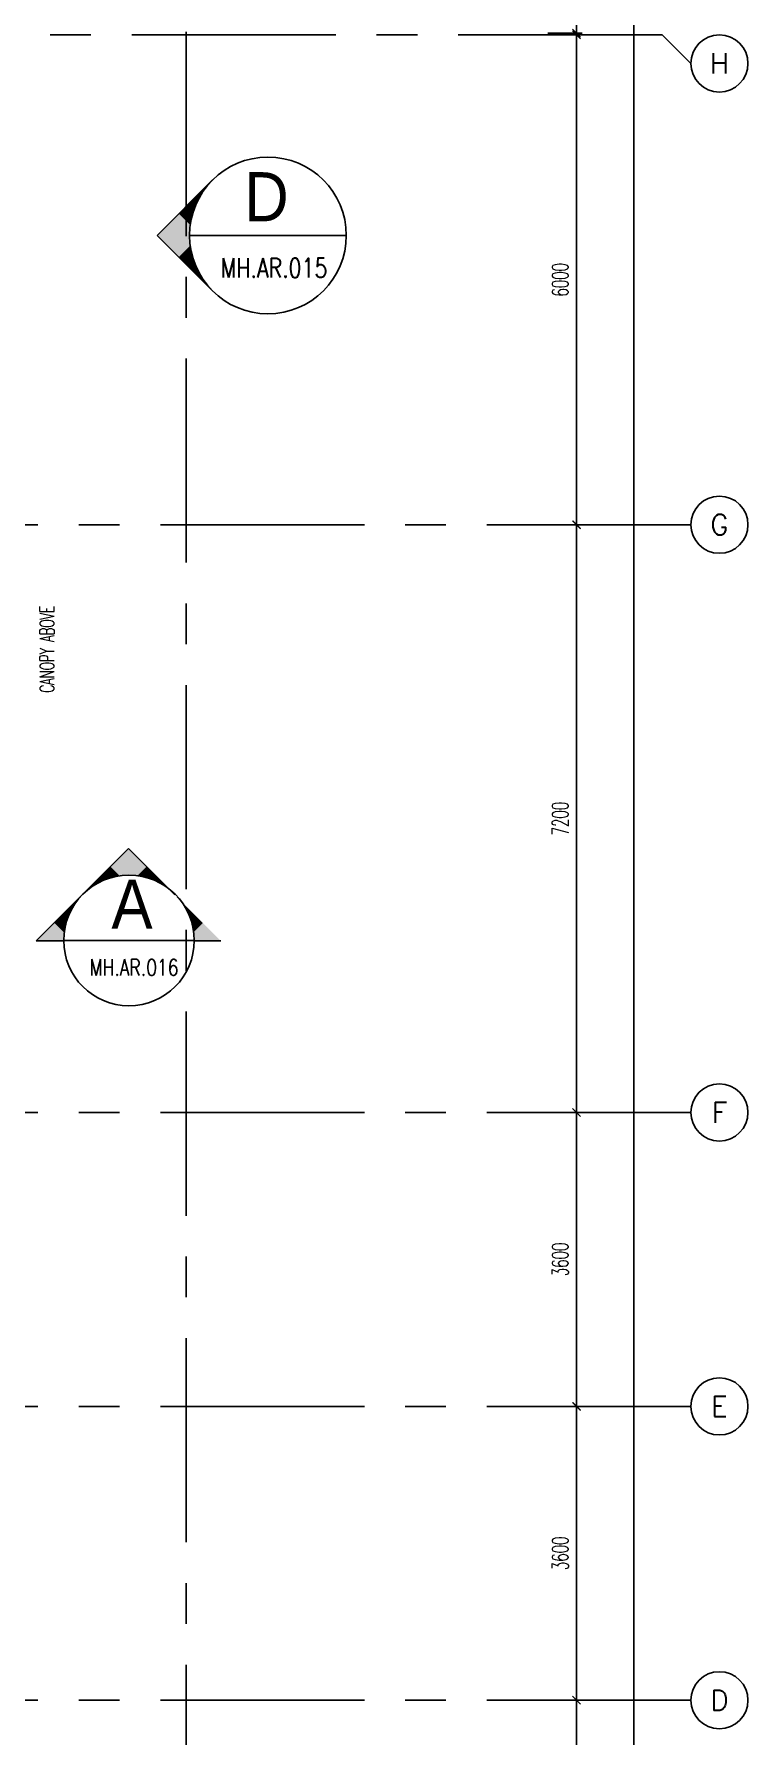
# Model space of a CAD drawing. Extents: x 417866.9 to 417960.2, y 43448 to 43538.2.
# Drawn here: x 417951.47 to 417960.22, y 43473.64 to 43494.48 of the extents above; entities that cross this region are included whole.
import ezdxf
from ezdxf.enums import TextEntityAlignment as Align

# ---------------------------------------------------------------- set-up
doc = ezdxf.new("R2010")
doc.units = 0
doc.header["$MEASUREMENT"] = 0
doc.header["$PDMODE"] = 3
doc.header["$PDSIZE"] = 0.1
doc.linetypes.add('2DASHES', pattern=[1.7, 0.75, -0.25, 0.1, -0.25, 0.1, -0.25])
doc.linetypes.add('CENTERX2', pattern=[4, 2.5, -0.5, 0.5, -0.5])
doc.layers.get('0').update_dxf_attribs({"linetype": 'CONTINUOUS'})
doc.layers.get('DEFPOINTS').update_dxf_attribs({"linetype": 'CONTINUOUS'})
for name, color, linetype in [('AX-CR', 2, 'CONTINUOUS'), ('AX-DIM', 4, 'CONTINUOUS'), ('AX-TXT', 6, 'CONTINUOUS'), ('AXES', 11, 'CENTERX2'), ('CANOPY-LN', 3, 'CONTINUOUS'), ('IND-ES', 6, 'CONTINUOUS'), ('IND-ES-L', 6, '2DASHES'), ('IND-ES-TXT', 4, 'CONTINUOUS'), ('SEC-MRK', 7, 'CONTINUOUS'), ('TXT1', 2, 'CONTINUOUS')]:
    doc.layers.add(name, color=color, linetype=linetype)
doc.styles.add('ROMANS', font='ROMANS.shx', dxfattribs={"width": 0.6})
doc.styles.add('S5', font='simplex.shx', dxfattribs={"width": 0.77})
doc.styles.add('TTXT', font='swisse.ttf', dxfattribs={"width": 0.6})
doc.dimstyles.new('STANDARD in', dxfattribs={"dimtxt": 0.2, "dimasz": 0.1, "dimexe": 0.07, "dimexo": 0.05, "dimgap": 0.1, "dimtad": 1, "dimdec": 0, "dimlfac": 1000, "dimzin": 0, "dimdsep": 46, "dimtxsty": 'ROMANS', "dimblk": 'ARCHTICK', "dimcen": 0.05, "dimdle": 0.05, "dimclrd": 4, "dimclre": 4, "dimclrt": 2, "dimadec": 0, "dimazin": 0, "dimtfac": 1, "dimtdec": 0, "dimtmove": 2, "dimatfit": 3, "dimfxl": 0, "dimtolj": 1, "dimtzin": 0, "dimarcsym": 0})

# ---------------------------------------------------------------- blocks, each defined once
blk = doc.blocks.new('_ARCHTICK')
at = {"color": 0, "linetype": 'ByBlock', "const_width": 0.15}
blk.add_lwpolyline([(-0.5, -0.5), (0.5, 0.5)], dxfattribs=at)
blk = doc.blocks.new('*D566')
at = {"layer": 'AX-DIM', "color": 4, "lineweight": -2}
for p, q in [((417948.236, 43525.944), (417958.889, 43525.944)), ((417958.819, 43525.994), (417958.819, 43466.574)), ((417948.726, 43466.624), (417958.889, 43466.624))]:
    blk.add_line(p, q, dxfattribs=at)
at = {"layer": 'DEFPOINTS', "color": 0}
for p in [(417948.186, 43525.944), (417948.676, 43466.624), (417958.819, 43466.624)]:
    blk.add_point(p, dxfattribs=at)
at = {"layer": 'AX-DIM', "color": 4, "lineweight": -2, "xscale": 0.1, "yscale": 0.1, "zscale": 0.1}
for p, rotation in [((417958.819, 43525.944), 90), ((417958.819, 43466.624), 270)]:
    blk.add_blockref('_ARCHTICK', p, dxfattribs=dict(at, rotation=rotation))
at = {"layer": 'AX-DIM', "color": 2, "insert": (417958.619, 43496.284), "char_height": 0.2, "attachment_point": 5, "rotation": 90, "style": 'ROMANS'}
blk.add_mtext('\\A1;59320', dxfattribs=at)
blk = doc.blocks.new('*D569')
at = {"layer": 'AX-DIM', "color": 4, "lineweight": -2}
for p, q in [((417957.769, 43474.074), (417958.189, 43474.074)), ((417958.119, 43474.124), (417958.119, 43466.824)), ((417957.769, 43466.874), (417958.189, 43466.874))]:
    blk.add_line(p, q, dxfattribs=at)
at = {"layer": 'DEFPOINTS', "color": 0}
for p in [(417957.719, 43474.074), (417957.719, 43466.874), (417958.119, 43466.874)]:
    blk.add_point(p, dxfattribs=at)
at = {"layer": 'AX-DIM', "color": 4, "lineweight": -2, "xscale": 0.1, "yscale": 0.1, "zscale": 0.1}
for p, rotation in [((417958.119, 43474.074), 90), ((417958.119, 43466.874), 270)]:
    blk.add_blockref('_ARCHTICK', p, dxfattribs=dict(at, rotation=rotation))
at = {"layer": 'AX-DIM', "color": 2, "insert": (417957.919, 43470.474), "char_height": 0.2, "attachment_point": 5, "rotation": 90, "style": 'ROMANS'}
blk.add_mtext('\\A1;7200', dxfattribs=at)
blk = doc.blocks.new('*D573')
at = {"layer": 'AX-DIM', "color": 4, "lineweight": -2}
for p, q in [((417958.119, 43498.144), (417958.119, 43494.444)), ((417957.769, 43498.094), (417958.189, 43498.094)), ((417957.769, 43494.494), (417958.189, 43494.494))]:
    blk.add_line(p, q, dxfattribs=at)
at = {"layer": 'DEFPOINTS', "color": 0}
for p in [(417957.719, 43498.094), (417957.719, 43494.494), (417958.119, 43494.494)]:
    blk.add_point(p, dxfattribs=at)
at = {"layer": 'AX-DIM', "color": 4, "lineweight": -2, "xscale": 0.1, "yscale": 0.1, "zscale": 0.1}
for p, rotation in [((417958.119, 43498.094), 90), ((417958.119, 43494.494), 270)]:
    blk.add_blockref('_ARCHTICK', p, dxfattribs=dict(at, rotation=rotation))
at = {"layer": 'AX-DIM', "color": 2, "insert": (417957.919, 43496.294), "char_height": 0.2, "attachment_point": 5, "rotation": 90, "style": 'ROMANS'}
blk.add_mtext('\\A1;3600', dxfattribs=at)
blk = doc.blocks.new('AXR')
at = {"layer": 'AX-CR'}
blk.add_circle((350, 0), 350, dxfattribs=at)
at = {"layer": 'AX-TXT', "style": 'ROMANS'}
blk.add_attdef('AX', text='', height=250, dxfattribs=at).set_placement((350, 0), align=Align.MIDDLE)
blk = doc.blocks.new('*D574')
at = {"layer": 'AX-DIM', "color": 4, "lineweight": -2}
for p, q in [((417958.119, 43488.524), (417958.119, 43481.224)), ((417957.769, 43488.474), (417958.189, 43488.474)), ((417957.769, 43481.274), (417958.189, 43481.274))]:
    blk.add_line(p, q, dxfattribs=at)
at = {"layer": 'DEFPOINTS', "color": 0}
for p in [(417957.719, 43488.474), (417957.719, 43481.274), (417958.119, 43481.274)]:
    blk.add_point(p, dxfattribs=at)
at = {"layer": 'AX-DIM', "color": 4, "lineweight": -2, "xscale": 0.1, "yscale": 0.1, "zscale": 0.1}
for p, rotation in [((417958.119, 43488.474), 90), ((417958.119, 43481.274), 270)]:
    blk.add_blockref('_ARCHTICK', p, dxfattribs=dict(at, rotation=rotation))
at = {"layer": 'AX-DIM', "color": 2, "insert": (417957.919, 43484.874), "char_height": 0.2, "attachment_point": 5, "rotation": 90, "style": 'ROMANS'}
blk.add_mtext('\\A1;7200', dxfattribs=at)
blk = doc.blocks.new('*D575')
at = {"layer": 'AX-DIM', "color": 4, "lineweight": -2}
for p, q in [((417957.769, 43477.674), (417958.189, 43477.674)), ((417958.119, 43477.724), (417958.119, 43474.024)), ((417957.769, 43474.074), (417958.189, 43474.074))]:
    blk.add_line(p, q, dxfattribs=at)
at = {"layer": 'DEFPOINTS', "color": 0}
for p in [(417957.719, 43477.674), (417957.719, 43474.074), (417958.119, 43474.074)]:
    blk.add_point(p, dxfattribs=at)
at = {"layer": 'AX-DIM', "color": 4, "lineweight": -2, "xscale": 0.1, "yscale": 0.1, "zscale": 0.1}
for p, rotation in [((417958.119, 43477.674), 90), ((417958.119, 43474.074), 270)]:
    blk.add_blockref('_ARCHTICK', p, dxfattribs=dict(at, rotation=rotation))
at = {"layer": 'AX-DIM', "color": 2, "insert": (417957.919, 43475.874), "char_height": 0.2, "attachment_point": 5, "rotation": 90, "style": 'ROMANS'}
blk.add_mtext('\\A1;3600', dxfattribs=at)
blk = doc.blocks.new('*D576')
at = {"layer": 'AX-DIM', "color": 4, "lineweight": -2}
for p, q in [((417957.769, 43481.274), (417958.189, 43481.274)), ((417958.119, 43481.324), (417958.119, 43477.624)), ((417957.769, 43477.674), (417958.189, 43477.674))]:
    blk.add_line(p, q, dxfattribs=at)
at = {"layer": 'DEFPOINTS', "color": 0}
for p in [(417957.719, 43481.274), (417957.719, 43477.674), (417958.119, 43477.674)]:
    blk.add_point(p, dxfattribs=at)
at = {"layer": 'AX-DIM', "color": 4, "lineweight": -2, "xscale": 0.1, "yscale": 0.1, "zscale": 0.1}
for p, rotation in [((417958.119, 43481.274), 90), ((417958.119, 43477.674), 270)]:
    blk.add_blockref('_ARCHTICK', p, dxfattribs=dict(at, rotation=rotation))
at = {"layer": 'AX-DIM', "color": 2, "insert": (417957.919, 43479.474), "char_height": 0.2, "attachment_point": 5, "rotation": 90, "style": 'ROMANS'}
blk.add_mtext('\\A1;3600', dxfattribs=at)
blk = doc.blocks.new('*D577')
at = {"layer": 'AX-DIM', "color": 4, "lineweight": -2}
for p, q in [((417957.769, 43494.474), (417958.189, 43494.474)), ((417958.119, 43494.524), (417958.119, 43488.424)), ((417957.769, 43488.474), (417958.189, 43488.474))]:
    blk.add_line(p, q, dxfattribs=at)
at = {"layer": 'DEFPOINTS', "color": 0}
for p in [(417957.719, 43494.474), (417957.719, 43488.474), (417958.119, 43488.474)]:
    blk.add_point(p, dxfattribs=at)
at = {"layer": 'AX-DIM', "color": 4, "lineweight": -2, "xscale": 0.1, "yscale": 0.1, "zscale": 0.1}
for p, rotation in [((417958.119, 43494.474), 90), ((417958.119, 43488.474), 270)]:
    blk.add_blockref('_ARCHTICK', p, dxfattribs=dict(at, rotation=rotation))
at = {"layer": 'AX-DIM', "color": 2, "insert": (417957.919, 43491.474), "char_height": 0.2, "attachment_point": 5, "rotation": 90, "style": 'ROMANS'}
blk.add_mtext('\\A1;6000', dxfattribs=at)
blk = doc.blocks.new('AR2-SC')
at = {"layer": 'IND-ES'}
for p, q in [((0, 1131), (-566, 566)), ((0, 1131), (1131, 0)), ((-800, 0), (-1131, 0)), ((800, 0), (1131, 0))]:
    blk.add_line(p, q, dxfattribs=at)
for points in [[(0, 800), (0, 1131), (-104, 793), (-221, 910)], [(0, 800), (0, 1131), (104, 793), (221, 910)], [(-207, 773), (-283, 849), (-306, 739), (-349, 782)], [(-104, 793), (-221, 910), (-207, 773), (-283, 849)], [(104, 793), (221, 910), (207, 773), (283, 849)], [(207, 773), (283, 849), (306, 739), (349, 782)], [(-492, 640), (-487, 634), (-566, 566)], [(-400, 693), (-419, 712), (-487, 634), (-492, 640)], [(-306, 739), (-349, 782), (-400, 693), (-419, 712)], [(306, 739), (349, 782), (400, 693), (419, 712)], [(400, 693), (419, 712), (487, 634), (492, 640)], [(492, 640), (487, 634), (566, 566)], [(-739, 306), (-782, 349), (-693, 400), (-712, 419)], [(-693, 400), (-712, 419), (-634, 487), (-640, 492)], [(-640, 492), (-634, 487), (-566, 566)], [(640, 492), (634, 487), (566, 566)], [(693, 400), (712, 419), (634, 487), (640, 492)], [(739, 306), (782, 349), (693, 400), (712, 419)], [(-800, 0), (-1131, 0), (-793, 104), (-910, 221)], [(-793, 104), (-910, 221), (-773, 207), (-849, 283)], [(-773, 207), (-849, 283), (-739, 306), (-782, 349)], [(773, 207), (849, 283), (739, 306), (782, 349)], [(793, 104), (910, 221), (773, 207), (849, 283)], [(800, 0), (1131, 0), (793, 104), (910, 221)]]:
    blk.add_solid(points, dxfattribs=at)
blk = doc.blocks.new('AR1-EL')
at = {"layer": 'IND-ES'}
for q in [(-566, 566), (566, 566)]:
    blk.add_line((0, 1131), q, dxfattribs=at)
for points in [[(0, 800), (0, 1131), (-104, 793), (-221, 910)], [(0, 800), (0, 1131), (104, 793), (221, 910)], [(-104, 793), (-221, 910), (-207, 773), (-283, 849)], [(104, 793), (221, 910), (207, 773), (283, 849)], [(-400, 693), (-419, 712), (-487, 634), (-492, 640)], [(-306, 739), (-349, 782), (-400, 693), (-419, 712)], [(-207, 773), (-283, 849), (-306, 739), (-349, 782)], [(207, 773), (283, 849), (306, 739), (349, 782)], [(306, 739), (349, 782), (400, 693), (419, 712)], [(400, 693), (419, 712), (487, 634), (492, 640)], [(-492, 640), (-487, 634), (-566, 566)], [(492, 640), (487, 634), (566, 566)]]:
    blk.add_solid(points, dxfattribs=at)

msp = doc.modelspace()

# ---------------------------------------------------------------- linework, layer by layer
at = {"layer": 'AXES'}
for p, q in [((417953.3366, 43460.01), (417953.3366, 43537.5491)), ((417959.1694, 43494.4743), (417889.6966, 43494.4743)), ((417959.1694, 43494.4743), (417959.5194, 43494.1243)), ((417959.5194, 43488.4743), (417889.6966, 43488.4743)), ((417959.5194, 43481.2743), (417889.6966, 43481.2743)), ((417959.5194, 43477.6743), (417889.6966, 43477.6743)), ((417959.5194, 43474.0743), (417889.6966, 43474.0743))]:
    msp.add_line(p, q, dxfattribs=at)
at = {"layer": 'IND-ES'}
for p, q in [((417953.3777, 43492.0172), (417955.2977, 43492.0172)), ((417953.3777, 43492.0172), (417955.2977, 43492.0172)), ((417951.8353, 43483.3811), (417953.4353, 43483.3811))]:
    msp.add_line(p, q, dxfattribs=at)
at = {"layer": 'IND-ES', "extrusion": (0, 0, -1)}
msp.add_ellipse((417952.6353, 43483.3811), major_axis=(-0.8, 0.0001), ratio=0.9999999, start_param=-0.0000763, end_param=6.283109, dxfattribs=at)
at = {"layer": 'IND-ES-L'}
msp.add_line((417945.4054, 43483.3754), (417951.5097, 43483.3754), dxfattribs=at)
at = {"layer": 'IND-ES-L', "linetype": 'ByBlock', "extrusion": (0, 0, -1)}
msp.add_ellipse((417954.3377, 43492.0172), major_axis=(-0.0001, -0.96), ratio=0.9999999, start_param=-0.0000763, end_param=6.283109, dxfattribs=at)

# ---------------------------------------------------------------- block references
at = {"layer": 'AXES', "xscale": 0.001000000047497451, "yscale": 0.0009999999892897904, "zscale": 0.001}
for p, values in [((417959.5194, 43494.1243), {'AX': 'H'}), ((417959.5194, 43488.4743), {'AX': 'G'}), ((417959.5194, 43481.2743), {'AX': 'F'}), ((417959.5194, 43477.6743), {'AX': 'E'}), ((417959.5194, 43474.0743), {'AX': 'D'})]:
    msp.add_blockref('AXR', p, dxfattribs=at).add_auto_attribs(values)
at = {"layer": 'SEC-MRK', "color": 1, "zscale": 0.0012, "rotation": 90}
for xscale, yscale in [(-0.001200000056996942, 0.001199999984237365), (-0.001199999984237365, 0.001199999998789281)]:
    msp.add_blockref('AR1-EL', (417954.3377, 43492.0172), dxfattribs=dict(at, xscale=xscale, yscale=yscale))
at = {"layer": 'SEC-MRK', "color": 1, "xscale": -0.001000000047497451, "yscale": 0.0009999999892897904, "zscale": 0.001}
msp.add_blockref('AR2-SC', (417952.6295, 43483.3754), dxfattribs=at)

# ---------------------------------------------------------------- texts
at = {"layer": 'CANOPY-LN', "color": 4, "insert": (417951.6317, 43487.4798), "char_height": 0.175, "attachment_point": 6, "rotation": 90, "style": 'ROMANS'}
msp.add_mtext('CANOPY ABOVE', dxfattribs=at)
at = {"layer": 'IND-ES-TXT', "color": 2, "style": 'S5', "width": 0.77}
for tag, height, p in [('MH.AR.015', 0.24, (417954.4126, 43491.6201)), ('MH.AR.016', 0.2, (417952.6977, 43483.0503))]:
    msp.add_attdef(tag, text='AR02', height=height, dxfattribs=at).set_placement(p, align=Align.MIDDLE)
at = {"layer": 'TXT1', "color": 6, "style": 'TTXT', "width": 0.9}
for tag, p in [('D', (417954.3191, 43492.1906)), ('D', (417954.3191, 43492.1906)), ('A', (417952.6723, 43483.5257)), ('A', (417952.6723, 43483.5257))]:
    msp.add_attdef(tag, text='C', height=0.6018, dxfattribs=at).set_placement(p, align=Align.CENTER)

# ---------------------------------------------------------------- dimensions: what is measured, and where the dimension line sits
at = {"layer": 'AX-DIM'}
for base, p1, p2, picture, middle in [((417958.8192, 43466.6243), (417948.1865, 43525.9443), (417948.676, 43466.6243), '*D566', (417958.6192, 43496.2843)), ((417958.1194, 43494.4943), (417957.7194, 43498.0943), (417957.7194, 43494.4943), '*D573', (417957.9194, 43496.2943)), ((417958.1194, 43488.4743), (417957.7194, 43494.4743), (417957.7194, 43488.4743), '*D577', (417957.9194, 43491.4743)), ((417958.1194, 43481.2743), (417957.7194, 43488.4743), (417957.7194, 43481.2743), '*D574', (417957.9194, 43484.8743)), ((417958.1194, 43477.6743), (417957.7194, 43481.2743), (417957.7194, 43477.6743), '*D576', (417957.9194, 43479.4743)), ((417958.1194, 43474.0743), (417957.7194, 43477.6743), (417957.7194, 43474.0743), '*D575', (417957.9194, 43475.8743)), ((417958.1194, 43466.8743), (417957.7194, 43474.0743), (417957.7194, 43466.8743), '*D569', (417957.9194, 43470.4743))]:
    dim = msp.add_linear_dim(base=base, p1=p1, p2=p2, angle=270, dimstyle='STANDARD in', dxfattribs=at)
    dim.commit()
    dim.dimension.update_dxf_attribs({"geometry": picture, "text_midpoint": middle})

doc.saveas('drawing.dxf')
